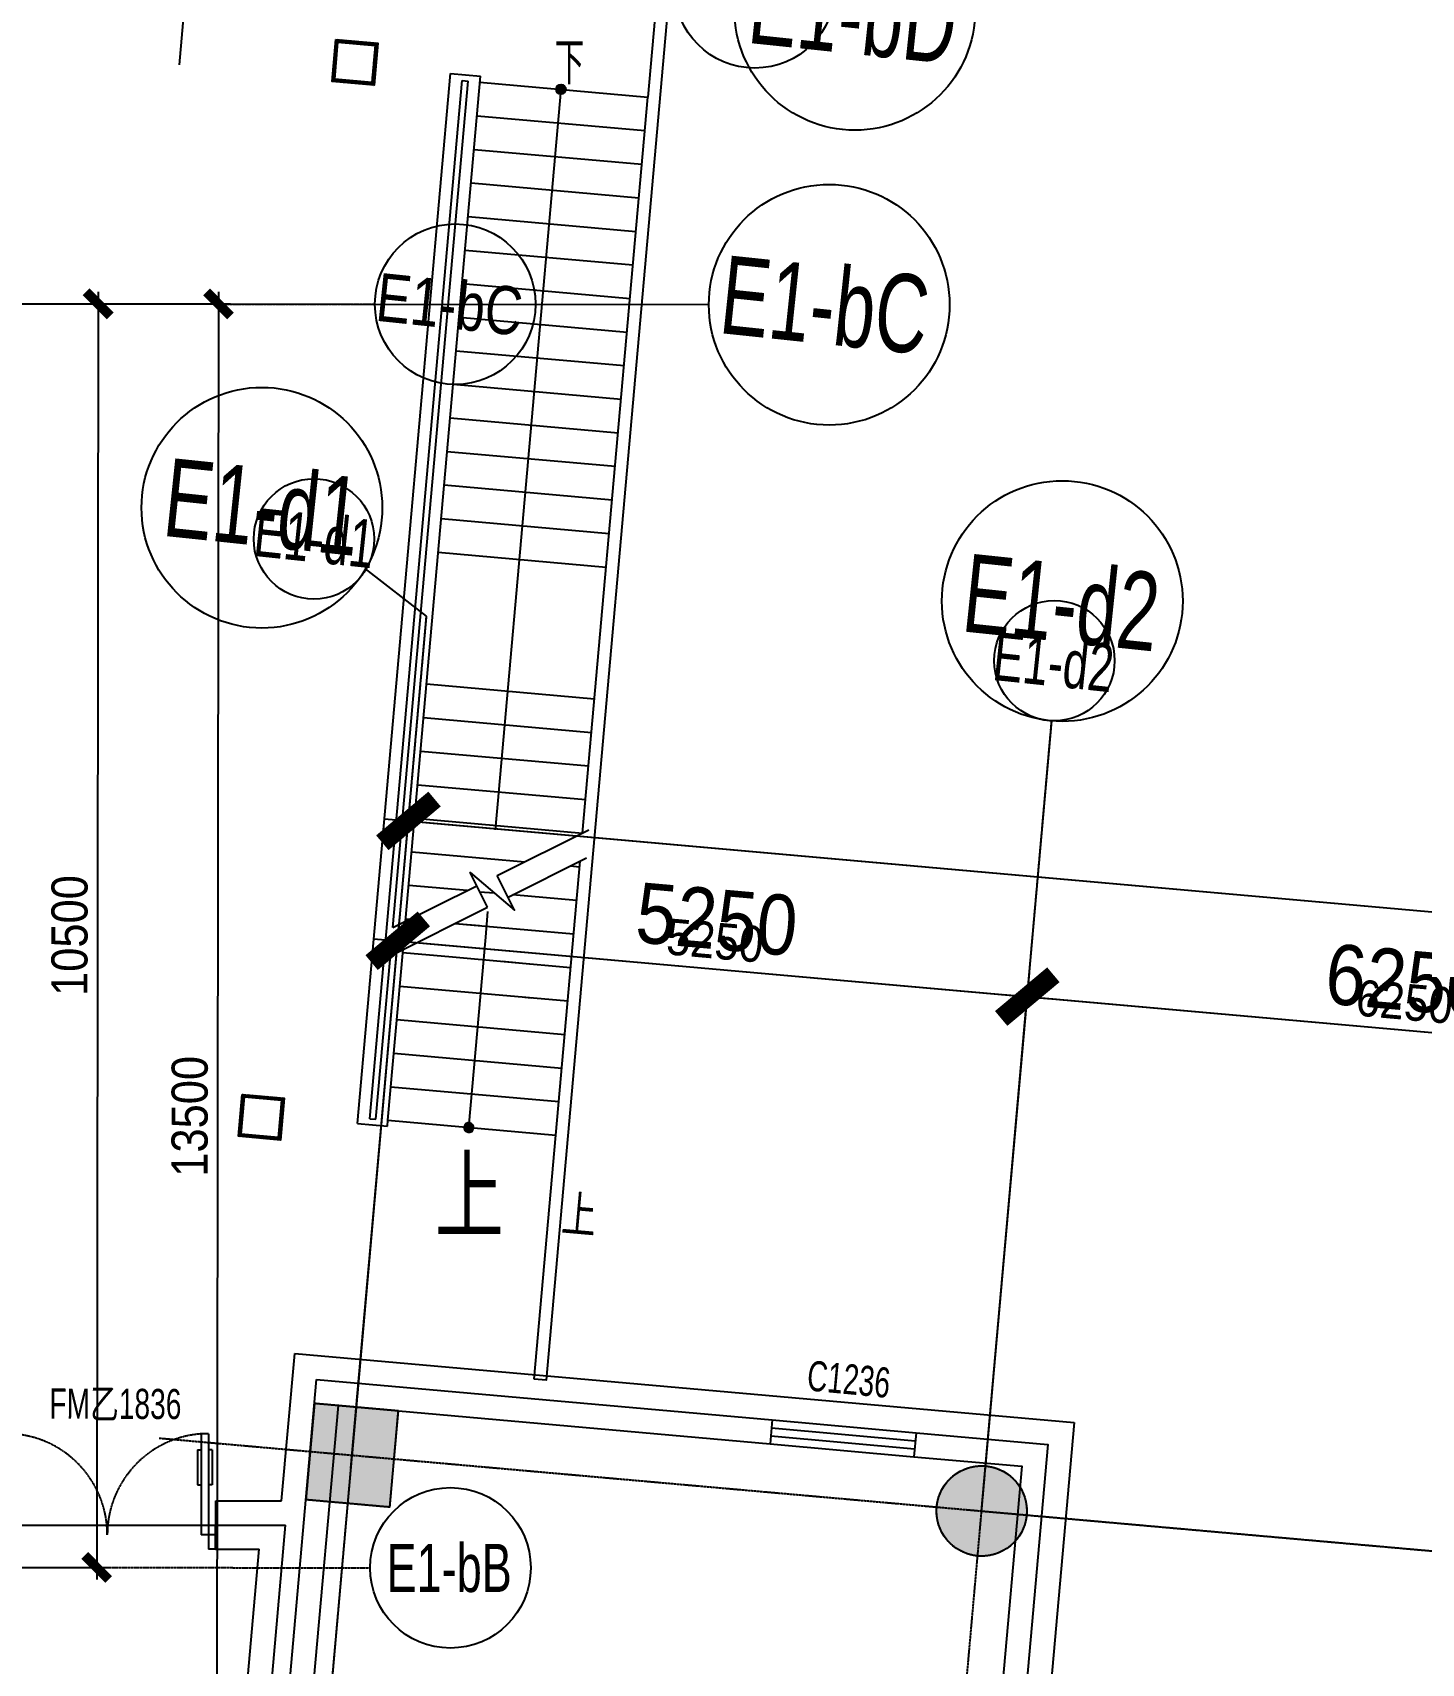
# Model space of a CAD drawing. Header units: millimetres. Extents: x 11669738 to 11859441, y -6222081 to -6069093.
# Drawn here: x 11775999 to 11787536, y -6181179 to -6167629 of the extents above; entities that cross this region are included whole.
import ezdxf
from ezdxf.enums import TextEntityAlignment as Align

# ---------------------------------------------------------------- set-up
doc = ezdxf.new("R2010")
doc.units = ezdxf.units.MM
for name, pattern in [('DASH', [0.35, 0.25, -0.1]), ('E-COLS-F4$0$HIDDEN', [0.375, 0.25, -0.125]), ('E-RG-1F$0$$0$DOTE', [2.42, 2, -0.2, 0.02, -0.2]), ('XRE2$0$HIDDEN', [0.375, 0.25, -0.125])]:
    doc.linetypes.add(name, pattern=pattern)
for name, color, linetype in [('A—墙体', 7, 'Continuous'), ('A—文字索引', 40, 'Continuous'), ('A—楼梯、电梯、栏杆', 50, 'Continuous'), ('A—轴线、尺寸', 1, 'Continuous'), ('A—门窗', 135, 'Continuous'), ('E-COLS-F4$0$0S-COLS-HATCH', 8, 'Continuous'), ('E-COLS-F4$0$0S-COLS-I', 90, 'E-COLS-F4$0$HIDDEN'), ('E1-RI-4F$0$0S-BEAM-DIMS', 21, 'Continuous'), ('E1-RI-4F$0$0S-COLS-LINE', 90, 'Continuous'), ('E1-RI-4F$0$0S-SLAB-SYMB', 40, 'Continuous'), ('E1-RI-4F$0$A-SYMB-DOOR', 4, 'Continuous'), ('E1-RV-4F$0$A-SYMB-AREA', 4, 'Continuous'), ('E1-RV-4F$0$A-SYMB-NAME', 4, 'Continuous'), ('E1-RV-4F$0$WRV-1-01-N1$0$AUDIT_D_120618114340-341', 1, 'Continuous'), ('E2-RI-4F$0$0S-COLS-LINE', 90, 'Continuous'), ('E2-RI-4F$0$0S-SLAB-SYMB', 40, 'Continuous'), ('I—平面—文字', 40, 'Continuous'), ('I—平面—文字（放大1：100）', 40, 'XRE2$0$HIDDEN'), ('I—平面—装饰面层线', 192, 'Continuous'), ('I—平面—门', 22, 'Continuous'), ('轴线100', 1, 'Continuous')]:
    doc.layers.add(name, color=color, linetype=linetype)
doc.layers.add('E1-RI-4F$0$A-GLAZ', color=6, linetype='Continuous', lineweight=5)
doc.styles.add('ARIAL', font='SIMYOU.TTF', dxfattribs={"width": 0.9})
doc.styles.add('E1-RI-4F$0$ECADI-TXT', font='SIMYOU.TTF')
doc.styles.add('E1-RV-4F$0$ECADI', font='hzs.shx', dxfattribs={"width": 0.7, "bigfont": 'hztxt.shx'})
doc.styles.add('XD2008', font='simhei.ttf', dxfattribs={"width": 0.85})
doc.dimstyles.new('200', dxfattribs={"dimscale": 200, "dimtxt": 2.5, "dimasz": 2, "dimexe": 1, "dimexo": 1, "dimgap": 0.8, "dimtad": 1, "dimdec": 0, "dimdsep": 46, "dimtxsty": 'ARIAL', "dimblk1": 'ARCHTICK', "dimblk2": 'ARCHTICK', "dimsah": 1, "dimcen": -0.9, "dimdle": 1, "dimclrd": 256, "dimclre": 256, "dimclrt": 40, "dimaunit": 1, "dimadec": 0, "dimazin": 0, "dimtfac": 0.35, "dimtdec": 0, "dimtix": 1, "dimtmove": 2, "dimatfit": 3, "dimldrblk": 'ARCHTICK', "dimfxl": 0, "dimtvp": 0.8, "dimtolj": 1, "dimtzin": 0, "dimarcsym": 0})
doc.dimstyles.new('副本 100', dxfattribs={"dimscale": 100, "dimtxt": 2.5, "dimasz": 2, "dimexe": 1, "dimexo": 1, "dimgap": 0.8, "dimtad": 1, "dimdec": 0, "dimdsep": 46, "dimtxsty": 'ARIAL', "dimblk1": 'ARCHTICK', "dimblk2": 'ARCHTICK', "dimsah": 1, "dimcen": -0.9, "dimdle": 1, "dimclrd": 256, "dimclre": 256, "dimclrt": 40, "dimaunit": 1, "dimadec": 0, "dimazin": 0, "dimtfac": 0.35, "dimtdec": 0, "dimtix": 1, "dimtmove": 2, "dimatfit": 3, "dimldrblk": 'ARCHTICK', "dimfxl": 0, "dimtvp": 0.8, "dimtolj": 1, "dimtzin": 0, "dimarcsym": 0})

# ---------------------------------------------------------------- blocks, each defined once
blk = doc.blocks.new('E1-RI-4F$0$ECADI-TAG-DOOR')
blk = doc.blocks.new('E1-RI-4F$0$gz3')
at = {"layer": 'E1-RI-4F$0$0S-SLAB-SYMB'}
h = blk.add_hatch(dxfattribs=at)
h.set_pattern_fill('ANSI31', color=8, scale=50)
h.set_pattern_definition([(45, (-11779061.447, 6168695.3025), (-4.4194173824, 4.4194173824), [])])
h.paths.add_polyline_path([(175, 175), (-175, 175), (-175, -175), (175, -175)])
h.paths.add_polyline_path([(155, -155), (-155, -155), (-155, 155), (155, 155)], flags=16)
at = {"layer": 'E1-RI-4F$0$0S-COLS-LINE', "color": 4}
blk.add_lwpolyline([(-175, 175), (175, 175), (175, -175), (-175, -175), (-175, 175)], dxfattribs=at)
blk.add_lwpolyline([(-155, 155), (155, 155), (155, -155), (-155, -155)], close=True, dxfattribs=at)
blk = doc.blocks.new('E-COLS-F4')
at = {"layer": 'E-COLS-F4$0$0S-COLS-HATCH'}
blk.add_hatch(color=18, dxfattribs=at).paths.add_polyline_path([(11779037, -6179082), (11778340, -6179020), (11778269, -6179817), (11778967, -6179879)])
h = blk.add_hatch(color=18, dxfattribs=at)
edge = h.paths.add_edge_path()
edge.add_arc((11783883, -6179913), 375, 0, 360)
at = {"layer": 'A—墙体'}
blk.add_lwpolyline([(11779037, -6179082), (11778340, -6179020), (11778269, -6179817), (11778967, -6179879)], close=True, dxfattribs=at)
blk.add_circle((11783883, -6179913), 375, dxfattribs=at)
at = {"layer": 'E-COLS-F4$0$0S-COLS-I'}
blk.add_lwpolyline([(11779037, -6179082), (11778340, -6179020), (11778269, -6179817), (11778967, -6179879)], close=True, dxfattribs=at)
blk.add_circle((11783883, -6179913), 375, dxfattribs=at)
blk = doc.blocks.new('E2-RI-4F$0$gz3')
at = {"layer": 'E2-RI-4F$0$0S-SLAB-SYMB'}
h = blk.add_hatch(dxfattribs=at)
h.set_pattern_fill('ANSI31', color=8, scale=50)
h.set_pattern_definition([(45, (-11779061.447, 6168695.3025), (-4.4194173824, 4.4194173824), [])])
h.paths.add_polyline_path([(175, 175), (-175, 175), (-175, -175), (175, -175)])
h.paths.add_polyline_path([(155, -155), (-155, -155), (-155, 155), (155, 155)], flags=16)
at = {"layer": 'E2-RI-4F$0$0S-COLS-LINE', "color": 4}
blk.add_lwpolyline([(-175, 175), (175, 175), (175, -175), (-175, -175), (-175, 175)], dxfattribs=at)
blk.add_lwpolyline([(-155, 155), (155, 155), (155, -155), (-155, -155)], close=True, dxfattribs=at)
blk = doc.blocks.new('E1-RV-4F$0$3')
at = {"layer": 'E1-RV-4F$0$WRV-1-01-N1$0$AUDIT_D_120618114340-341'}
h = blk.add_hatch(color=256, dxfattribs=at)
edge = h.paths.add_edge_path()
edge.add_arc((10773784.9, -7567736.8), 20, 138.7891, 318.7891, ccw=False)
edge.add_arc((10773784.9, -7567736.8), 20, -41.2109, 138.7891, ccw=False)
blk.add_lwpolyline([(10773800, -7567750, -1), (10773769.9, -7567723.7, -1)], format="xyb", close=True, dxfattribs=at)
blk = doc.blocks.new('E1-RV-4F$0$5erhfh')
at = {"layer": 'E1-RV-4F$0$A-SYMB-AREA', "style": 'E1-RV-4F$0$ECADI', "width": 0.7}
blk.add_attdef('340M2', text='', height=2.5, dxfattribs=at).set_placement((0, 1.25), align=Align.MIDDLE_LEFT)
at = {"layer": 'E1-RV-4F$0$A-SYMB-NAME', "style": 'E1-RV-4F$0$ECADI', "width": 0.7}
blk.add_attdef('CHINESENAME', (-12.29, 3.09), '', height=4.5, dxfattribs=at)
blk = doc.blocks.new('_ArchTick')
at = {"color": 0, "linetype": 'ByBlock', "const_width": 0.4}
blk.add_lwpolyline([(-0.5, -0.5), (0.5, 0.5)], dxfattribs=at)
blk = doc.blocks.new('*D248')
at = {"layer": 'A—轴线、尺寸', "linetype": 'ByBlock', "lineweight": -2}
for p, q in [((11778697, -6178961), (11779050, -6174976)), ((11778833, -6175158), (11784461, -6175657)), ((11783926, -6179424), (11784280, -6175440))]:
    blk.add_line(p, q, dxfattribs=at)
at = {"layer": 'Defpoints', "color": 0, "linetype": 'ByBlock'}
for p in [(11784262, -6175639), (11778679, -6179160), (11783909, -6179624)]:
    blk.add_point(p, dxfattribs=at)
at = {"layer": 'A—轴线、尺寸', "linetype": 'ByBlock', "lineweight": -2, "xscale": 399.9999999999999, "yscale": 400, "zscale": 400}
for p, rotation in [((11779032, -6175175), 174.9322288641356), ((11784262, -6175639), 354.9322288641357)]:
    blk.add_blockref('_ArchTick', p, dxfattribs=dict(at, rotation=rotation))
at = {"layer": 'A—轴线、尺寸', "color": 40, "linetype": 'ByBlock', "insert": (11781683, -6174999), "char_height": 500, "attachment_point": 5, "rotation": 354.9322, "style": 'ARIAL'}
blk.add_mtext('\\A1;5250', dxfattribs=at)
blk = doc.blocks.new('*D249')
at = {"layer": 'A—轴线、尺寸', "linetype": 'ByBlock', "lineweight": -2}
for p, q in [((11783926, -6179424), (11784280, -6175440)), ((11784063, -6175621), (11790687, -6176209)), ((11790152, -6179976), (11790505, -6175992))]:
    blk.add_line(p, q, dxfattribs=at)
at = {"layer": 'Defpoints', "color": 0, "linetype": 'ByBlock'}
for p in [(11790488, -6176191), (11783909, -6179624), (11790134, -6180176)]:
    blk.add_point(p, dxfattribs=at)
at = {"layer": 'A—轴线、尺寸', "linetype": 'ByBlock', "lineweight": -2, "xscale": 399.9999999999999, "yscale": 400, "zscale": 400}
for p, rotation in [((11784262, -6175639), 174.9322288641356), ((11790488, -6176191), 354.9322288641357)]:
    blk.add_blockref('_ArchTick', p, dxfattribs=dict(at, rotation=rotation))
at = {"layer": 'A—轴线、尺寸', "color": 40, "linetype": 'ByBlock', "insert": (11787411, -6175507), "char_height": 500, "attachment_point": 5, "rotation": 354.9322, "style": 'ARIAL'}
blk.add_mtext('\\A1;6250', dxfattribs=at)
blk = doc.blocks.new('*D256')
at = {"layer": 'A—轴线、尺寸', "linetype": 'ByBlock', "lineweight": -2}
for p, q in [((11778653, -6179459), (11779138, -6173980)), ((11778922, -6174162), (11850142, -6180478)), ((11849475, -6185739), (11849960, -6180261))]:
    blk.add_line(p, q, dxfattribs=at)
at = {"layer": 'Defpoints', "color": 0, "linetype": 'ByBlock'}
for p in [(11778635, -6179658), (11849943, -6180460), (11849457, -6185938)]:
    blk.add_point(p, dxfattribs=at)
at = {"layer": 'A—轴线、尺寸', "linetype": 'ByBlock', "lineweight": -2, "xscale": 399.9999999999999, "yscale": 400, "zscale": 400}
for p, rotation in [((11779121, -6174179), 174.9322288641356), ((11849943, -6180460), 354.9322288641357)]:
    blk.add_blockref('_ArchTick', p, dxfattribs=dict(at, rotation=rotation))
at = {"layer": 'A—轴线、尺寸', "color": 40, "linetype": 'ByBlock', "insert": (11814568, -6176911), "char_height": 500, "attachment_point": 5, "rotation": 354.9322, "style": 'ARIAL'}
blk.add_mtext('\\A1;71100', dxfattribs=at)
blk = doc.blocks.new('*D371')
at = {"layer": 'Defpoints', "color": 0, "linetype": 'ByBlock'}
for p in [(12002043, -6360580), (12002031, -6371080), (12003616, -6371082)]:
    blk.add_point(p, dxfattribs=at)
at = {"layer": '轴线100', "linetype": 'ByBlock', "lineweight": -2}
for p, q in [((12003628, -6360482), (12003616, -6371182)), ((12002143, -6360580), (12003728, -6360582)), ((12002131, -6371080), (12003716, -6371082))]:
    blk.add_line(p, q, dxfattribs=at)
at = {"layer": '轴线100', "linetype": 'ByBlock', "lineweight": -2, "xscale": 200, "yscale": 200, "zscale": 200}
for p, rotation in [((12003628, -6360582), 89.9322288195479), ((12003616, -6371082), 269.9322288195479)]:
    blk.add_blockref('_ArchTick', p, dxfattribs=dict(at, rotation=rotation))
at = {"layer": '轴线100', "color": 40, "linetype": 'ByBlock', "insert": (12003392, -6365831), "char_height": 300, "attachment_point": 5, "rotation": 89.9322, "style": 'ARIAL'}
blk.add_mtext('\\A1;10500', dxfattribs=at)
blk = doc.blocks.new('*D379')
at = {"layer": 'Defpoints', "color": 0, "linetype": 'ByBlock'}
for p in [(12001543, -6360579), (12001527, -6374079), (12004612, -6374083)]:
    blk.add_point(p, dxfattribs=at)
at = {"layer": '轴线100', "linetype": 'ByBlock', "lineweight": -2}
for p, q in [((12004628, -6360483), (12004612, -6374183)), ((12001643, -6360579), (12004728, -6360583)), ((12001627, -6374079), (12004712, -6374083))]:
    blk.add_line(p, q, dxfattribs=at)
at = {"layer": '轴线100', "linetype": 'ByBlock', "lineweight": -2, "xscale": 200, "yscale": 200, "zscale": 200}
for p, rotation in [((12004628, -6360583), 89.9322288195479), ((12004612, -6374083), 269.9322288195479)]:
    blk.add_blockref('_ArchTick', p, dxfattribs=dict(at, rotation=rotation))
at = {"layer": '轴线100', "color": 40, "linetype": 'ByBlock', "insert": (12004390, -6367333), "char_height": 300, "attachment_point": 5, "rotation": 89.9322, "style": 'ARIAL'}
blk.add_mtext('\\A1;13500', dxfattribs=at)
blk = doc.blocks.new('*D407')
at = {"layer": 'Defpoints', "color": 0, "linetype": 'Continuous'}
for p in [(64725, 44778), (59142, 41257), (64372, 40793)]:
    blk.add_point(p, dxfattribs=at)
at = {"layer": '轴线100', "linetype": 'Continuous', "lineweight": -2}
for p, q in [((59151, 41357), (59505, 45341)), ((59396, 45250), (64825, 44769)), ((64381, 40893), (64734, 44877))]:
    blk.add_line(p, q, dxfattribs=at)
at = {"layer": '轴线100', "linetype": 'Continuous', "lineweight": -2, "xscale": 200, "yscale": 200, "zscale": 200}
for p, rotation in [((59496, 45242), 174.9322288765934), ((64725, 44778), 354.9322288765934)]:
    blk.add_blockref('_ArchTick', p, dxfattribs=dict(at, rotation=rotation))
at = {"layer": '轴线100', "color": 40, "linetype": 'Continuous', "insert": (62131, 45242), "char_height": 300, "attachment_point": 5, "rotation": 354.9322, "style": 'ARIAL'}
blk.add_mtext('\\A1;5250', dxfattribs=at)
blk = doc.blocks.new('*D408')
at = {"layer": 'Defpoints', "color": 0, "linetype": 'Continuous'}
for p in [(70951, 44226), (64372, 40793), (70598, 40241)]:
    blk.add_point(p, dxfattribs=at)
at = {"layer": '轴线100', "linetype": 'Continuous', "lineweight": -2}
for p, q in [((64381, 40893), (64734, 44877)), ((64626, 44787), (71050, 44217)), ((70606, 40341), (70960, 44325))]:
    blk.add_line(p, q, dxfattribs=at)
at = {"layer": '轴线100', "linetype": 'Continuous', "lineweight": -2, "xscale": 200, "yscale": 200, "zscale": 200}
for p, rotation in [((64725, 44778), 174.9322288765934), ((70951, 44226), 354.9322288765934)]:
    blk.add_blockref('_ArchTick', p, dxfattribs=dict(at, rotation=rotation))
at = {"layer": '轴线100', "color": 40, "linetype": 'Continuous', "insert": (67859, 44734), "char_height": 300, "attachment_point": 5, "rotation": 354.9322, "style": 'ARIAL'}
blk.add_mtext('\\A1;6250', dxfattribs=at)
blk = doc.blocks.new('*D415')
at = {"layer": 'Defpoints', "color": 0, "linetype": 'Continuous'}
for p in [(59098, 40759), (130406, 39957), (129920, 34479)]:
    blk.add_point(p, dxfattribs=at)
at = {"layer": '轴线100', "linetype": 'Continuous', "lineweight": -2}
for p, q in [((59107, 40859), (59593, 46337)), ((59484, 46246), (130506, 39948)), ((129929, 34578), (130415, 40057))]:
    blk.add_line(p, q, dxfattribs=at)
at = {"layer": '轴线100', "linetype": 'Continuous', "lineweight": -2, "xscale": 200, "yscale": 200, "zscale": 200}
for p, rotation in [((59584, 46238), 174.9322288765934), ((130406, 39957), 354.9322288765934)]:
    blk.add_blockref('_ArchTick', p, dxfattribs=dict(at, rotation=rotation))
at = {"layer": '轴线100', "color": 40, "linetype": 'Continuous', "insert": (95016, 43330), "char_height": 300, "attachment_point": 5, "rotation": 354.9322, "style": 'ARIAL'}
blk.add_mtext('\\A1;71100', dxfattribs=at)
blk = doc.blocks.new('4')
at = {"layer": '轴线100', "linetype": 'ByBlock'}
blk.add_line((12004303.9, -6358596.3, 0), (12006046.9, -6338880.2, 0), dxfattribs=at)
at = {"layer": '轴线100', "linetype": 'E-RG-1F$0$$0$DOTE'}
for p, q in [((11961620.8, -6360532.3, 0), (12005928.1, -6360584.7, 0)), ((11961608.4, -6371032.3, 0), (12005888.3, -6371084.7, 0))]:
    blk.add_line(p, q, dxfattribs=at)
at = {"layer": '轴线100', "linetype": 'ByBlock'}
for centre in [(12009083.6, -6357956, 0), (12006594.7, -6360584.7, 0), (12006554.9, -6371084.7, 0)]:
    blk.add_circle(centre, 666.7, dxfattribs=at)
at = {"layer": '轴线100', "color": 40, "style": 'ARIAL', "width": 0.8}
blk.add_text('E1-bC', height=400, rotation=354, dxfattribs=at).set_placement((12006547.6, -6360585.5, 0), align=Align.MIDDLE_CENTER)
at = {"layer": '轴线100', "color": 40, "style": 'ARIAL', "width": 0.7}
blk.add_text('E1-bB', height=400, dxfattribs=at).set_placement((12006544.3, -6371085.5, 0), align=Align.MIDDLE_CENTER)
at = {"layer": '轴线100', "linetype": 'ByBlock'}
for base, p1, p2, picture, middle in [((12004612.1, -6374082.8, 0), (12001543, -6360579.2, 0), (12001527.1, -6374079.2, 0), '*D379', (12004390.1, -6367332.6, 0)), ((12003615.7, -6371081.7, 0), (12002043, -6360579.8, 0), (12002030.6, -6371079.8, 0), '*D371', (12003391.9, -6365831.4, 0))]:
    dim = blk.add_linear_dim(base=base, p1=p1, p2=p2, angle=89.93223, dimstyle='副本 100', override={"dimtxt": 3}, dxfattribs=at)
    dim.commit()
    dim.dimension.update_dxf_attribs({"geometry": picture, "text_midpoint": middle})
blk = doc.blocks.new('A$C666141D0')
at = {"layer": '轴线100', "linetype": 'ByBlock'}
blk.add_line((4334.1, 47940.1), (3827.3, 48331.9), dxfattribs=at)
at = {"layer": '轴线100', "linetype": 'E-RG-1F$0$$0$DOTE'}
for p, q in [((758.4, 7611), (4334.1, 47940.1)), ((5987.9, 7147.3), (9527.5, 47068.7)), ((2111.2, 41109.8), (82507.7, 33980.2))]:
    blk.add_line(p, q, dxfattribs=at)
at = {"layer": '轴线100', "linetype": 'ByBlock'}
blk.add_circle((3398.5, 48581.3), 500, dxfattribs=at)
at = {"layer": '轴线100'}
blk.add_circle((9549.6, 47569.3), 500, dxfattribs=at)
at = {"layer": '轴线100', "color": 40, "style": 'ARIAL', "width": 0.7}
for s, p in [('E1-d1', (3402.6, 48588.1)), ('E1-d2', (9542.7, 47557.6))]:
    blk.add_text(s, height=400, rotation=354, dxfattribs=at).set_placement(p, align=Align.MIDDLE_CENTER)
at = {"layer": '轴线100', "linetype": 'Continuous'}
for base, p1, p2, picture, middle in [((75005.3, 39957), (3697.4, 40759.1), (74519.5, 34478.5), '*D415', (39614.9, 43329.6)), ((9324.5, 44777.8), (3741.7, 41257.2), (8971.2, 40793.4), '*D407', (6730.4, 45242)), ((15550.1, 44225.7), (8971.2, 40793.4), (15196.7, 40241.3), '*D408', (12457.9, 44734))]:
    dim = blk.add_linear_dim(base=base, p1=p1, p2=p2, angle=354.93223, dimstyle='副本 100', override={"dimtxt": 3}, dxfattribs=at)
    dim.commit()
    dim.dimension.update_dxf_attribs({"geometry": picture, "text_midpoint": middle, "insert": (-55400.8, 0)})

msp = doc.modelspace()

# ---------------------------------------------------------------- linework, layer by layer
for p, q in [((11777519.2, -6180230.6), (11777519.2, -6180030.6)), ((11777519.2, -6180030.6), (11778099.8, -6180030.6)), ((11777519.2, -6180110.6), (11777519.2, -6180230.6)), ((11777519.2, -6180230.6), (11777881.3, -6180230.6))]:
    msp.add_line(p, q)
at = {"layer": 'A—墙体'}
for p, q in [((11777332.6, -6190375.4), (11778357.3, -6178821)), ((11778357.3, -6178821), (11782142.4, -6179156.6)), ((11777819.7, -6187146.9), (11778538.8, -6179037.8)), ((11778538.8, -6179037.8), (11782124.7, -6179355.8)), ((11777183.6, -6190362.4), (11778099.8, -6180030.6)), ((11776984.3, -6190344.7), (11777881.3, -6180230.6))]:
    msp.add_line(p, q, dxfattribs=at)
for points in [[(11783337.7, -6179262.6), (11784433.4, -6179359.8), (11783683.3, -6187819.9), (11783186, -6187775.8)], [(11783320.1, -6179461.8), (11784216.5, -6179541.3), (11783497.6, -6187650.4), (11783199.5, -6187623.9)]]:
    msp.add_lwpolyline(points, dxfattribs=at)
at = {"layer": 'A—楼梯、电梯、栏杆', "color": 2}
for p, q in [((11778696.9, -6176694.7), (11779470.8, -6167969)), ((11778696.9, -6176694.7), (11779470.8, -6167969)), ((11778800.9, -6176653.8), (11779566, -6168027.6)), ((11778800.9, -6176653.8), (11779566, -6168027.6)), ((11778992, -6175065), (11779615.8, -6168032)), ((11778992, -6175065), (11779615.8, -6168032)), ((11779097.1, -6175012.6), (11779719.9, -6167991.1)), ((11779097.1, -6175012.6), (11779719.9, -6167991.1)), ((11779470.8, -6167969), (11779719.9, -6167991.1)), ((11779470.8, -6167969), (11779719.9, -6167991.1)), ((11779566, -6168027.6), (11779615.8, -6168032)), ((11779566, -6168027.6), (11779615.8, -6168032)), ((11779715.3, -6168040.9), (11781110, -6168164.6)), ((11779715.3, -6168040.9), (11781110, -6168164.6)), ((11780387.6, -6168100.5), (11779860.8, -6174040.5)), ((11780567.5, -6174280.6), (11781110.1, -6168164.6)), ((11780567.5, -6174280.6), (11781110.1, -6168164.6)), ((11779690.6, -6168319.8), (11781085.3, -6168443.5)), ((11779690.6, -6168319.8), (11781085.3, -6168443.5)), ((11779665.9, -6168598.7), (11781060.6, -6168722.4)), ((11779665.9, -6168598.7), (11781060.6, -6168722.4)), ((11779641.1, -6168877.6), (11781035.8, -6169001.3)), ((11779641.1, -6168877.6), (11781035.8, -6169001.3)), ((11779616.4, -6169156.5), (11781011.1, -6169280.2)), ((11779616.4, -6169156.5), (11781011.1, -6169280.2)), ((11779591.7, -6169435.4), (11780986.3, -6169559.1)), ((11779591.7, -6169435.4), (11780986.3, -6169559.1)), ((11779566.9, -6169714.3), (11780961.6, -6169838)), ((11779566.9, -6169714.3), (11780961.6, -6169838)), ((11779542.2, -6169993.2), (11780936.8, -6170116.9)), ((11779542.2, -6169993.2), (11780936.8, -6170116.9)), ((11779517.4, -6170272.1), (11780912.1, -6170395.8)), ((11779517.4, -6170272.1), (11780912.1, -6170395.8)), ((11779492.7, -6170551), (11780887.3, -6170674.7)), ((11779492.7, -6170551), (11780887.3, -6170674.7)), ((11779468, -6170829.9), (11780862.6, -6170953.6)), ((11779468, -6170829.9), (11780862.6, -6170953.6)), ((11779443.2, -6171108.8), (11780837.9, -6171232.5)), ((11779443.2, -6171108.8), (11780837.9, -6171232.5)), ((11779418.5, -6171387.7), (11780813.1, -6171511.4)), ((11779418.5, -6171387.7), (11780813.1, -6171511.4)), ((11779393.8, -6171666.6), (11780788.4, -6171790.3)), ((11779393.8, -6171666.6), (11780788.4, -6171790.3)), ((11779369, -6171945.5), (11780763.6, -6172069.2)), ((11779369, -6171945.5), (11780763.6, -6172069.2)), ((11779271.9, -6173041.2), (11780666.5, -6173164.9)), ((11779271.9, -6173041.2), (11780666.5, -6173164.9)), ((11779247.2, -6173320.1), (11780641.8, -6173443.8)), ((11779247.2, -6173320.1), (11780641.8, -6173443.8)), ((11779222.5, -6173599), (11780617, -6173722.7)), ((11779222.5, -6173599), (11780617, -6173722.7)), ((11779197.7, -6173878), (11780592.3, -6174001.6)), ((11779197.7, -6173878), (11780592.3, -6174001.6)), ((11779860.8, -6174040.5), (11779841.9, -6174253.3)), ((11779173, -6174156.9), (11780565.8, -6174280.4)), ((11779173, -6174156.9), (11780565.8, -6174280.4)), ((11779859.1, -6174632.7), (11780620.1, -6174253.3)), ((11779859.1, -6174632.7), (11780620.1, -6174253.3)), ((11779148.2, -6174435.8), (11780087.1, -6174519)), ((11779148.2, -6174435.8), (11780087.1, -6174519)), ((11779948.4, -6174811.7), (11780599.4, -6174487.1)), ((11779948.4, -6174811.7), (11780599.4, -6174487.1)), ((11780165.1, -6178817.7), (11780546.9, -6174513.3)), ((11780165.1, -6178817.7), (11780546.9, -6174513.3)), ((11780467.6, -6174552.8), (11780542.8, -6174559.5)), ((11780467.6, -6174552.8), (11780542.8, -6174559.5)), ((11778992, -6175065), (11779689.1, -6174717.4)), ((11778992, -6175065), (11779689.1, -6174717.4)), ((11779608.4, -6174757.7), (11779123.5, -6174714.7)), ((11779608.4, -6174757.7), (11779123.5, -6174714.7)), ((11779713.9, -6174767), (11779834.1, -6174777.7)), ((11779713.9, -6174767), (11779834.1, -6174777.7)), ((11779989, -6174791.4), (11780518, -6174838.4)), ((11779989, -6174791.4), (11780518, -6174838.4)), ((11778971.3, -6175298.8), (11779778.4, -6174896.4)), ((11778971.3, -6175298.8), (11779778.4, -6174896.4)), ((11779098.8, -6174993.6), (11779129.7, -6174996.3)), ((11779098.8, -6174993.6), (11779129.7, -6174996.3)), ((11779510.3, -6175030.1), (11779710.2, -6175047.8)), ((11779510.3, -6175030.1), (11780113.8, -6175083.6)), ((11779510.3, -6175030.1), (11779710.2, -6175047.8)), ((11779510.3, -6175030.1), (11780113.8, -6175083.6)), ((11780113.8, -6175083.6), (11780493.3, -6175117.3)), ((11780113.8, -6175083.6), (11780493.3, -6175117.3)), ((11778950.3, -6176667), (11779076.3, -6175246.4)), ((11778950.3, -6176667), (11779076.3, -6175246.4)), ((11779074, -6175272.5), (11779488.1, -6175309.2)), ((11779074, -6175272.5), (11779488.1, -6175309.2)), ((11778850.7, -6176658.2), (11778971.3, -6175298.8)), ((11778850.7, -6176658.2), (11778971.3, -6175298.8)), ((11779488.1, -6175309.2), (11780468.5, -6175396.2)), ((11779488.1, -6175309.2), (11780468.5, -6175396.2)), ((11779898.7, -6175345.6), (11780127.6, -6175365.9)), ((11779898.7, -6175345.6), (11780127.6, -6175365.9)), ((11779049.3, -6175551.4), (11780443.8, -6175675.1)), ((11779049.3, -6175551.4), (11780443.8, -6175675.1)), ((11780087.3, -6175643.5), (11780141.5, -6175648.3)), ((11780087.3, -6175643.5), (11780141.5, -6175648.3)), ((11779024.5, -6175830.3), (11780419, -6175954)), ((11779024.5, -6175830.3), (11780419, -6175954)), ((11778999.8, -6176109.2), (11780394.3, -6176232.9)), ((11778999.8, -6176109.2), (11780394.3, -6176232.9)), ((11778975.1, -6176388.1), (11780369.6, -6176511.8)), ((11778975.1, -6176388.1), (11780369.6, -6176511.8)), ((11778696.9, -6176694.7), (11778945.8, -6176716.8)), ((11778696.9, -6176694.7), (11778945.8, -6176716.8)), ((11778800.9, -6176653.8), (11778850.7, -6176658.2)), ((11778800.9, -6176653.8), (11778850.7, -6176658.2)), ((11778945.8, -6176716.8), (11778950.3, -6176667)), ((11778945.8, -6176716.8), (11778950.3, -6176667)), ((11778950.2, -6176667), (11780344.8, -6176790.7)), ((11778950.2, -6176667), (11780344.8, -6176790.7)), ((11778950.3, -6176667), (11780344.8, -6176790.7)), ((11778950.3, -6176667), (11780344.8, -6176790.7)), ((11780150.7, -6178979.9), (11780150.8, -6178977.9)), ((11780150.7, -6178979.9), (11780150.8, -6178977.9))]:
    msp.add_line(p, q, dxfattribs=at)
for points in [[(11776137.1, -6165392), (11781415, -6165860.2), (11780264.6, -6178826.5), (11780165.1, -6178817.7)], [(11776137.1, -6165392), (11781415, -6165860.2), (11780264.6, -6178826.5), (11780165.1, -6178817.7)], [(11776128.2, -6165491.6), (11781306.6, -6165951), (11781110.2, -6168164.6)], [(11776128.2, -6165491.6), (11781306.6, -6165951), (11781110.2, -6168164.6)], [(11780387.6, -6168100.5), (11779860.8, -6174040.5), (11779841.9, -6174253.3)], [(11779778.4, -6174896.4), (11779634.6, -6174608.1), (11780003.1, -6174921.5), (11779859.1, -6174632.7)], [(11779778.4, -6174896.4), (11779634.6, -6174608.1), (11780003.1, -6174921.5), (11779859.1, -6174632.7)], [(11779622.7, -6176726.6), (11779763, -6175144.3), (11779781.8, -6174931.5)], [(11779622.7, -6176726.6), (11779763, -6175144.3), (11779781.8, -6174931.5)]]:
    msp.add_lwpolyline(points, dxfattribs=at)
at = {"layer": 'A—轴线、尺寸', "linetype": 'ByBlock'}
for p, q in [((11774232, -6169880.1, 0), (11781616.8, -6169888.8, 0)), ((11779271.6, -6172476.8, 0), (11778764.8, -6172085.1, 0)), ((11777469.9, -6192797.1, 0), (11779271.6, -6172476.8, 0)), ((11783882.9, -6179913.2, 0), (11784464.9, -6173348.3, 0)), ((11783882.9, -6179913.2, 0), (11857445.1, -6186436.7, 0))]:
    msp.add_line(p, q, dxfattribs=at)
for centre in [(11782829.9, -6167439.4, 0), (11782616.8, -6169890, 0), (11777903.6, -6171576.6, 0), (11784553, -6172352.2, 0)]:
    msp.add_circle(centre, 1000, dxfattribs=at)
at = {"layer": 'A—门窗'}
for p, q in [((11778067.4, -6179829.8), (11778176.1, -6178603.9)), ((11778176.1, -6178603.9), (11784650.6, -6179178.5)), ((11782142.4, -6179156.6), (11782124.7, -6179355.8)), ((11782142.4, -6179156.6), (11783337.7, -6179262.6)), ((11784650.6, -6179178.5), (11784332.7, -6182764.2)), ((11782130.6, -6179289.4), (11783325.9, -6179395.4)), ((11782136.5, -6179223), (11783331.8, -6179329)), ((11783337.7, -6179262.6), (11783320.1, -6179461.8)), ((11782124.7, -6179355.8), (11783320.1, -6179461.8)), ((11777519.9, -6179829.8), (11778067.4, -6179829.8)), ((11777519.9, -6180029.8), (11777519.9, -6179829.8))]:
    msp.add_line(p, q, dxfattribs=at)
at = {"layer": 'E1-RI-4F$0$0S-BEAM-DIMS'}
for points in [[(11778517.4, -6167685.6), (11778866.1, -6167716.5), (11778835.1, -6168065.2), (11778486.5, -6168034.3)], [(11778535.6, -6167707.3), (11778844.4, -6167734.7), (11778817, -6168043.5), (11778508.2, -6168016.1)], [(11777740.1, -6176451.2), (11778088.7, -6176482.1), (11778057.8, -6176830.8), (11777709.2, -6176799.9)], [(11777758.2, -6176472.9), (11778067, -6176500.3), (11778039.7, -6176809.1), (11777730.9, -6176781.7)]]:
    msp.add_lwpolyline(points, close=True, dxfattribs=at)
at = {"layer": 'E1-RI-4F$0$A-GLAZ'}
msp.add_line((11778300.3, -6179462.9), (11778302.6, -6179437.6), dxfattribs=at)
at = {"layer": 'I—平面—门'}
for p, q in [((11777399.2, -6179270.6), (11777399.2, -6180110.6)), ((11777459.2, -6179270.6), (11777399.2, -6179270.6)), ((11777459.2, -6179270.6), (11777459.2, -6180230.6)), ((11777369.2, -6179405.1), (11777369.2, -6179696)), ((11777369.2, -6179405.1), (11777399.2, -6179405.1)), ((11777489.2, -6179405.1), (11777459.2, -6179405.1)), ((11777489.2, -6179405.1), (11777489.2, -6179696)), ((11777369.2, -6179696), (11777399.2, -6179696)), ((11777489.2, -6179696), (11777459.2, -6179696)), ((11775719.2, -6180030.6), (11777519.2, -6180030.6)), ((11777519.2, -6180110.6), (11777399.2, -6180110.6)), ((11777519.2, -6180230.6), (11777459.2, -6180230.6))]:
    msp.add_line(p, q, dxfattribs=at)
at = {"layer": 'I—平面—门', "color": 8, "linetype": 'DASH', "ltscale": 20}
for centre, start, end in [((11775779.2, -6180110.6), 0, 85.90396), ((11777459.2, -6180110.6), 94.09604, 180)]:
    msp.add_arc(centre, 840, start, end, dxfattribs=at)

# ---------------------------------------------------------------- block references
msp.add_blockref('4', (-227085, 190699.3, 0))
ref = msp.add_blockref('E1-RV-4F$0$5erhfh', (11781566.3, -6168366.5), dxfattribs=dict(xscale=100, yscale=100, zscale=100))
ref.add_attrib('CHINESENAME', '下', (11780337.1, -6168057.8), dxfattribs={"layer": 'E1-RV-4F$0$A-SYMB-NAME', "height": 350, "style": 'E1-RV-4F$0$ECADI', "width": 0.7})
ref = msp.add_blockref('E1-RV-4F$0$5erhfh', (11781566.3, -6168366.5), dxfattribs=dict(xscale=100, yscale=100, zscale=100))
ref.add_attrib('CHINESENAME', '下', (11780337.1, -6168057.8), dxfattribs={"layer": 'E1-RV-4F$0$A-SYMB-NAME', "height": 350, "style": 'E1-RV-4F$0$ECADI', "width": 0.7})
at = {"layer": 'A—楼梯、电梯、栏杆', "yscale": 2, "zscale": 2}
for p, xscale, rotation in [((-5199573.4, -26294234.1), 2, 84.93146036413818), ((-5199573.4, -26294234.1), 2, 84.93146036413818), ((-1393607.7, 16623412.2), -1.999999999999998, 84.9329973621016), ((-1393607.7, 16623412.2), -1.999999999999998, 84.9329973621016)]:
    msp.add_blockref('E1-RV-4F$0$3', p, dxfattribs=dict(at, xscale=xscale, rotation=rotation))
at = {"layer": 'E1-RI-4F$0$0S-COLS-LINE', "color": 4, "rotation": 354.9322288680983}
for p in [(11778676.3, -6167875.4), (11777899, -6176641)]:
    msp.add_blockref('E1-RI-4F$0$gz3', p, dxfattribs=at)
at = {"layer": 'E1-RI-4F$0$A-SYMB-DOOR'}
ref = msp.add_blockref('E1-RI-4F$0$ECADI-TAG-DOOR', (11783272.5, -6179720.9), dxfattribs=dict(at, xscale=100.0000000022704, yscale=100.0000000022704, zscale=100.0000000022704, rotation=354.6769983288942))
ref.add_attrib('门窗主编号1', 'C1236', dxfattribs={"height": 250, "rotation": 354.677, "style": 'E1-RI-4F$0$ECADI-TXT', "width": 0.7}).set_placement((11783111.1, -6178974.3), align=Align.RIGHT)
ref = msp.add_blockref('E1-RI-4F$0$ECADI-TAG-DOOR', (11777461.2, -6179879), dxfattribs=dict(at, xscale=100.0000000022703, yscale=100.0000000022703, zscale=100.0000000022703, rotation=359.7447720076635))
ref.add_attrib('门窗主编号1', 'FM乙1836', dxfattribs={"height": 250, "rotation": 359.74477, "style": 'E1-RI-4F$0$ECADI-TXT', "width": 0.7}).set_placement((11777234.5, -6179149.6), align=Align.RIGHT)
at = {"layer": 'E2-RI-4F$0$0S-COLS-LINE', "color": 4, "rotation": 354.9322288705201}
msp.add_blockref('E2-RI-4F$0$gz3', (11778676.4, -6167875.3), dxfattribs=at)
at = {"layer": 'I—平面—装饰面层线'}
msp.add_blockref('E-COLS-F4', (0, 0), dxfattribs=at)
at = {"layer": '轴线100', "linetype": 'ByBlock'}
msp.add_blockref('A$C666141D0', (11774937.5, -6220417, 0), dxfattribs=at)

# ---------------------------------------------------------------- texts
at = {"layer": 'A—文字索引', "color": 40, "style": 'ARIAL', "width": 0.7}
for s, p in [('E1-bD', (11782817, -6167479.2, 0)), ('E1-bC', (11782581.4, -6169890.6, 0)), ('E1-d1', (11777907.7, -6171569.8, 0)), ('E1-d2', (11784546, -6172363.9, 0))]:
    msp.add_text(s, height=650, rotation=354, dxfattribs=at).set_placement(p, align=Align.MIDDLE_CENTER)
at = {"layer": 'I—平面—文字', "linetype": 'ByBlock', "style": 'XD2008', "width": 0.7}
msp.add_text('上', height=600, rotation=360, dxfattribs=at).set_placement((11779340.2, -6177584.8, 0))
at = {"layer": 'I—平面—文字（放大1：100）', "linetype": 'ByBlock', "style": 'XD2008', "width": 0.7}
msp.add_text('上', height=300, rotation=354.94783, dxfattribs=at).set_placement((11780385.5, -6177584.8, 0))

# ---------------------------------------------------------------- dimensions: what is measured, and where the dimension line sits
at = {"layer": 'A—轴线、尺寸', "linetype": 'ByBlock'}
for base, p1, p2, picture, middle in [((11849942.8, -6180459.9, 0), (11778634.9, -6179657.9, 0), (11849457, -6185938.5, 0), '*D256', (11814568, -6176911.3, 0)), ((11784262, -6175639.1, 0), (11778679.2, -6179159.8, 0), (11783908.6, -6179623.5, 0), '*D248', (11781683.4, -6174998.9, 0)), ((11790487.5, -6176191.2, 0), (11783908.6, -6179623.5, 0), (11790134.2, -6180175.6, 0), '*D249', (11787411, -6175506.8, 0))]:
    dim = msp.add_linear_dim(base=base, p1=p1, p2=p2, angle=354.93223, dimstyle='200', dxfattribs=at)
    dim.commit()
    dim.dimension.update_dxf_attribs({"geometry": picture, "text_midpoint": middle})

doc.saveas('drawing.dxf')
